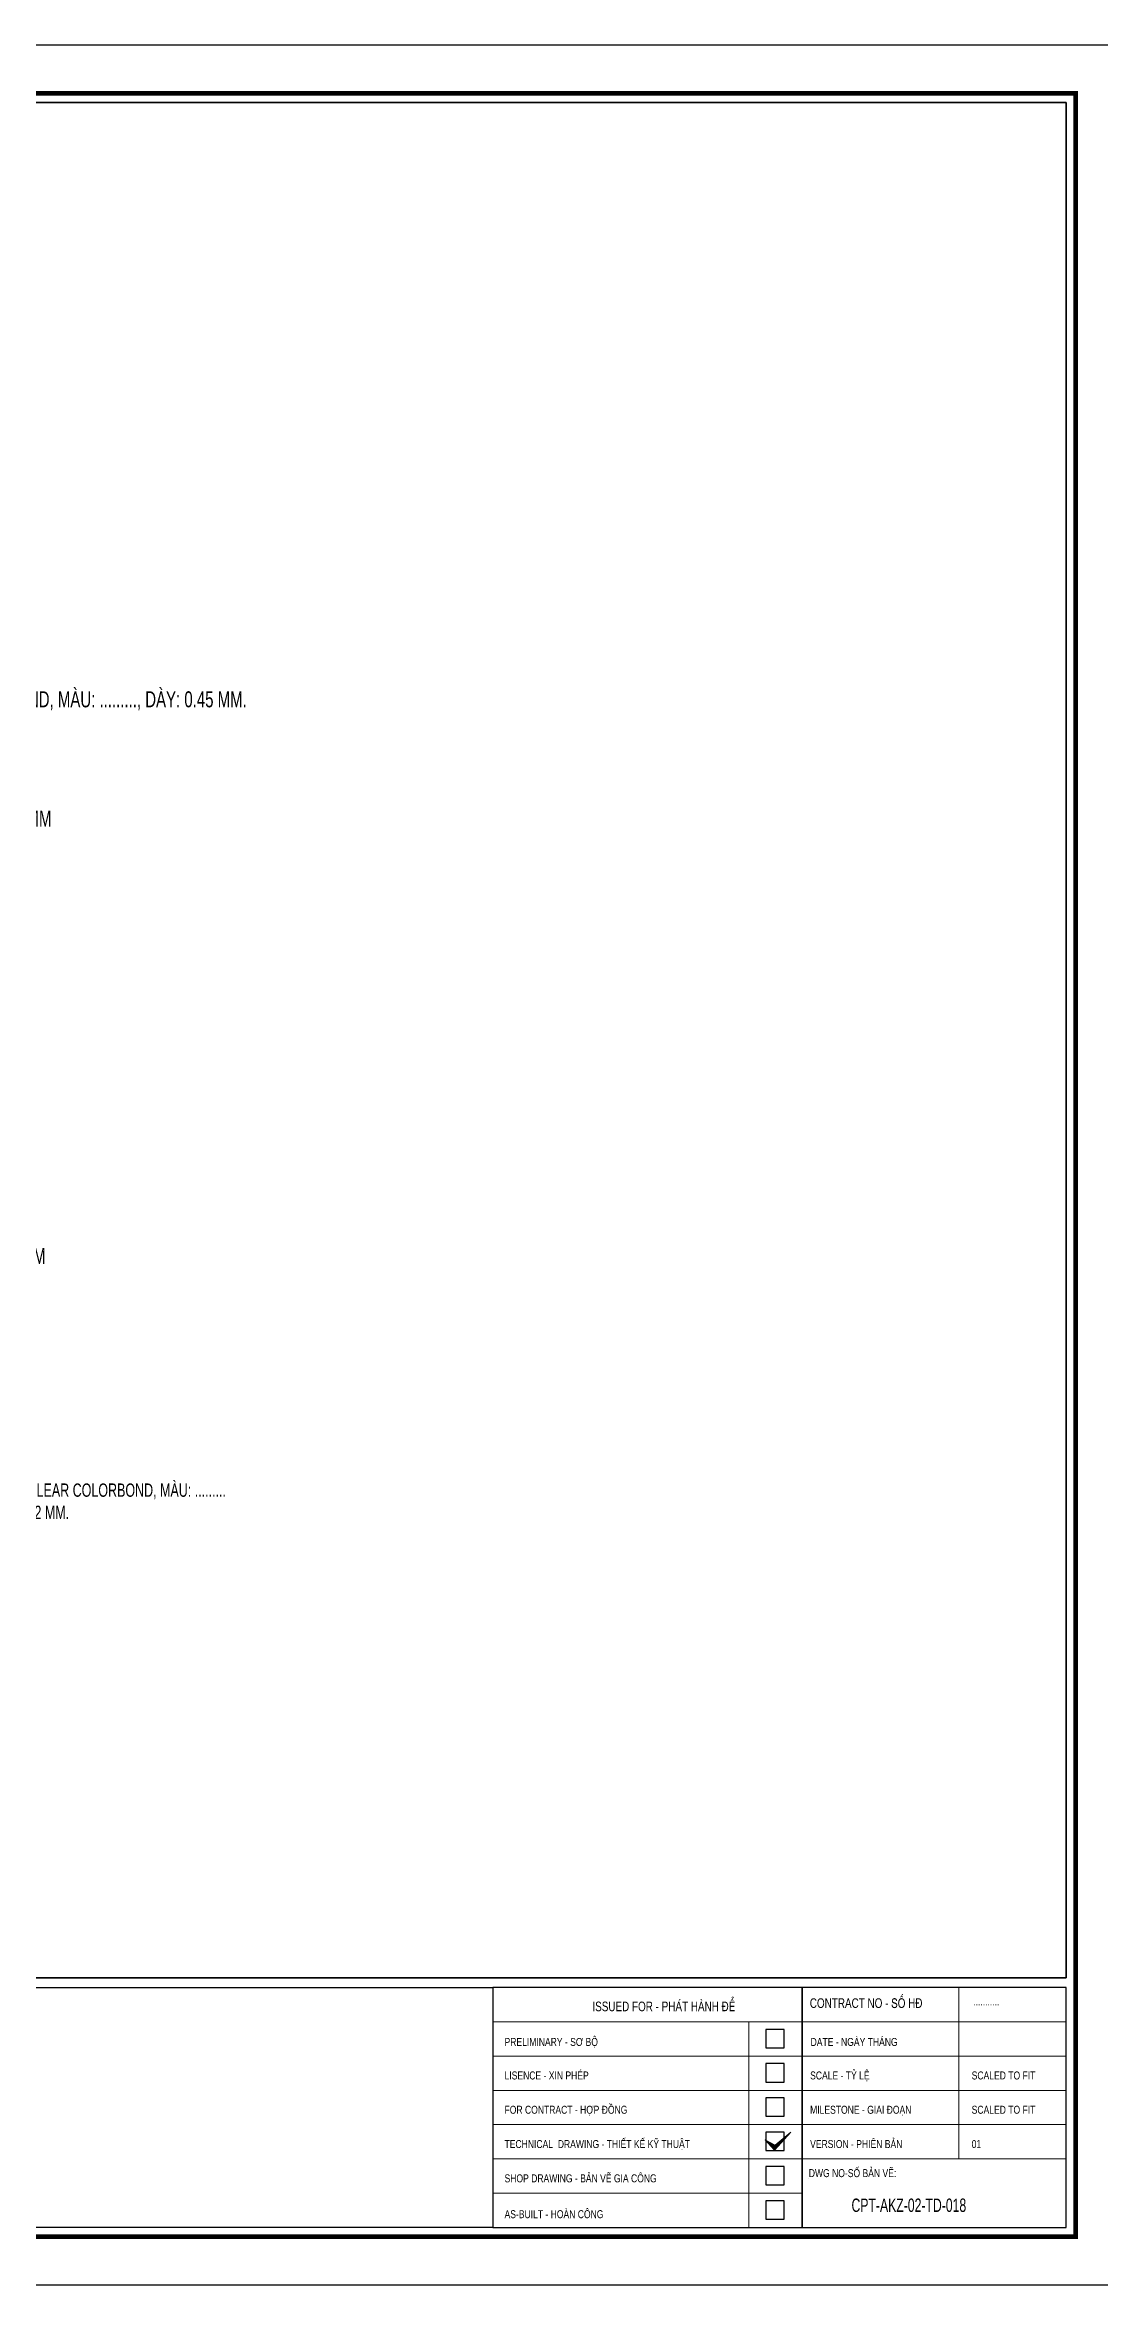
# Model space of a CAD drawing. Header units: inches. Extents: x 315041 to 662841, y -45540 to -35018.
# Drawn here: x 334157.6 to 334355.3, y -36581.1 to -36161.1 of the extents above; entities that cross this region are included whole.
import ezdxf
from ezdxf.enums import TextEntityAlignment as Align

# ---------------------------------------------------------------- set-up
doc = ezdxf.new("R2010")
doc.units = ezdxf.units.IN
doc.header["$MEASUREMENT"] = 0
for name, color, linetype in [('2', 2, 'Continuous'), ('3', 3, 'Continuous'), ('7', 7, 'Continuous'), ('BAO KHUNG', 31, 'Continuous'), ('Fast RSQ_A2 Frame$0$Khung ten', 4, 'Continuous')]:
    doc.layers.add(name, color=color, linetype=linetype)
doc.layers.add('Cover text', color=7, linetype='Continuous', true_color=0x52370f)
for name, color, linetype, lineweight in [('DETAIL$0$S-Dim', 8, 'Continuous', 20), ('DETAIL$0$S-Hatch', 8, 'Continuous', 13), ('S-Hatch', 8, 'Continuous', 9)]:
    doc.layers.add(name, color=color, linetype=linetype, lineweight=lineweight)
doc.styles.add('ST1H', font='vnshxh.shx', dxfattribs={"width": 0.7})
doc.styles.get("Standard").update_dxf_attribs({"font": 'VHARIALN.TTF'})
doc.styles.add('style2', font='VHAVANI.TTF')
doc.styles.add('TIEU DE', font='VHARIALN.TTF', dxfattribs={"width": 0.8})

# ---------------------------------------------------------------- blocks, each defined once
blk = doc.blocks.new('DETAIL$0$MARK')
at = {"layer": 'DETAIL$0$S-Hatch', "linetype": 'Continuous'}
h = blk.add_hatch(dxfattribs=at)
h.set_pattern_fill('ANSI31', color=256, scale=50, style=0)
h.paths.add_polyline_path([(1667850, -1156933), (1667909, -1156997), (1668012, -1156885), (1667913, -1156967)])
at = {"layer": 'DETAIL$0$S-Dim', "linetype": 'Continuous'}
blk.add_lwpolyline([(1667850, -1156933), (1667909, -1156997), (1668012, -1156885), (1667913, -1156967), (1667850, -1156933)], dxfattribs=at)
blk = doc.blocks.new('A$C75D82031')
at = {"layer": '2', "color": 157, "linetype": 'Continuous'}
blk.add_lwpolyline([(0, 420), (594, 420), (594, 0), (0, 0)], close=True, dxfattribs=at)
at = {"layer": '7', "color": 147, "linetype": 'Continuous'}
blk.add_lwpolyline([(12.33, 57.61), (581.67, 57.61), (581.67, 409.19), (12.33, 409.19)], close=True, dxfattribs=at)
at = {"layer": 'BAO KHUNG', "color": 167, "linetype": 'Continuous', "const_width": 0.871}
blk.add_lwpolyline([(10.59, 9.07), (583.41, 9.07), (583.41, 410.93), (10.59, 410.93)], close=True, dxfattribs=at)
at = {"layer": 'BAO KHUNG', "color": 7}
for points in [[(211.89, 55.81), (474.14, 55.81), (474.14, 10.81), (211.89, 10.81)], [(474.14, 10.81), (532.16, 10.81), (532.16, 55.81), (474.14, 55.81)], [(532.16, 10.81), (581.67, 10.81), (581.67, 55.81), (532.16, 55.81)]]:
    blk.add_lwpolyline(points, close=True, dxfattribs=at)
at = {"layer": 'Fast RSQ_A2 Frame$0$Khung ten', "color": 7, "ltscale": 1000}
for points in [[(525.34, 44.51), (528.78, 44.51), (528.78, 47.96), (525.34, 47.96)], [(525.34, 38.09), (528.78, 38.09), (528.78, 41.53), (525.34, 41.53)], [(525.34, 31.66), (528.78, 31.66), (528.78, 35.1), (525.34, 35.1)], [(525.34, 25.23), (528.78, 25.23), (528.78, 28.67), (525.34, 28.67)], [(525.34, 18.8), (528.78, 18.8), (528.78, 22.24), (525.34, 22.24)], [(525.34, 12.37), (528.78, 12.37), (528.78, 15.81), (525.34, 15.81)]]:
    blk.add_lwpolyline(points, close=True, dxfattribs=at)
at = {"layer": 'S-Hatch'}
for p, q in [((561.54, 55.81), (561.54, 23.67)), ((474.14, 49.38), (532.16, 49.38)), ((522.13, 10.81), (522.13, 49.38)), ((532.16, 49.38), (581.67, 49.38)), ((474.14, 42.95), (532.16, 42.95)), ((532.16, 42.95), (581.67, 42.95)), ((474.14, 36.52), (532.16, 36.52)), ((532.16, 36.52), (581.67, 36.52)), ((474.14, 30.1), (532.16, 30.1)), ((532.16, 30.1), (581.67, 30.1)), ((474.14, 23.67), (532.16, 23.67)), ((532.16, 23.67), (581.67, 23.67)), ((474.14, 17.24), (532.16, 17.24))]:
    blk.add_line(p, q, dxfattribs=at)
at = {"layer": 'DETAIL$0$S-Dim', "linetype": 'Continuous', "xscale": 0.02999999996973202, "yscale": 0.02999999996973202, "zscale": 0.02999999996973202}
blk.add_blockref('DETAIL$0$MARK', (-49510.32, 34735.23), dxfattribs=at)
at = {"layer": 'BAO KHUNG', "color": 7, "linetype": 'Continuous', "width": 0.9}
blk.add_text('ISSUED FOR - PHÁT HÀNH ĐỂ ', height=1.8, dxfattribs=at).set_placement((506.46, 51.36), align=Align.CENTER)
blk.add_text('CONTRACT NO - Sè H§', height=1.8, dxfattribs=at).set_placement((533.57, 51.98))
at = {"layer": 'BAO KHUNG', "color": 109, "linetype": 'Continuous', "style": 'style2', "width": 0.8}
blk.add_text('...........', height=1.5, dxfattribs=at).set_placement((564.21, 52.44))
at = {"layer": 'Cover text', "linetype": 'Continuous', "style": 'style2', "width": 0.8}
for s, p in [('PRELIMINARY - S¥ Bé', (476.33, 44.85)), ('date - NGµY TH¸NG', (533.72, 44.85)), ('LISENCE - XIN PHÐP', (476.33, 38.57)), ('scale - tû lÖ', (533.63, 38.57)), ('scaled to fit', (563.92, 38.57)), ('FOR CONTRACT - HîP §åNG', (476.33, 32.14)), ('MILESTONE - GIAI §O¹N', (533.63, 32.14)), ('scaled to fit', (563.92, 32.14)), ('TECHNICAL  DRAWING - THIÕT KÕ Kü THUËT', (476.33, 25.71)), ('VERSION - PHI£N B¶N', (533.63, 25.71)), ('01', (563.92, 25.71)), ('SHOP DRAWING - B¶N VÏ GIA C¤NG', (476.33, 19.28)), ('%%u%%udwg no-sè b¶n vÏ:', (533.38, 20.26)), ('AS-BUILT - HOµN C¤NG', (476.33, 12.56))]:
    blk.add_text(s, height=1.5, dxfattribs=at).set_placement(p)

msp = doc.modelspace()

# ---------------------------------------------------------------- linework, layer by layer
at = {"color": 8}
msp.add_lwpolyline([(333779.7734, -36171.9399), (334349.1113, -36171.9399), (334349.1113, -36523.5197), (333779.7734, -36523.5197)], close=True, dxfattribs=at)

# ---------------------------------------------------------------- block references
at = {"color": 1}
msp.add_blockref('A$C75D82031', (333767.4423, -36581.1298), dxfattribs=at)

# ---------------------------------------------------------------- texts
at = {"color": 3, "ltscale": 0.5, "style": 'TIEU DE', "width": 0.8}
msp.add_attdef('CPT-AKZ-02-TD-018', text='KC-01', height=2.5, dxfattribs=at).set_placement((334319.5855, -36566.1401), align=Align.MIDDLE_CENTER)

# ---------------------------------------------------------------- next in the draw order: texts
at = {"layer": '3', "attachment_point": 4, "style": 'ST1H', "bg_fill": 2}
for s, insert, char_height in [('\\A1;ke ®Ønh parapet: \\Pt«n CLEAR COLORBOND, mµu: ........., dµy: 0.45 mm.', (334123.5041, -36281.607), 3), ('\\A1;VÝT LôC GI¸C 2 @ 250 MM', (334123.5041, -36306.5256), 3), ('\\A1;VÝT kh©u t«n @ 500 mm ', (334123.5041, -36388.5099), 3), ('\\A1;t«n TH¦NG nhµ x\xadëng: CLEAR COLORBOND, mµu: .........\\PLo¹i : 05 SãNG CN, dµy: 0.42 mm.', (334123.5041, -36434.4401), 2.5)]:
    msp.add_mtext(s, dxfattribs=dict(at, insert=insert, char_height=char_height))

doc.saveas('drawing.dxf')
